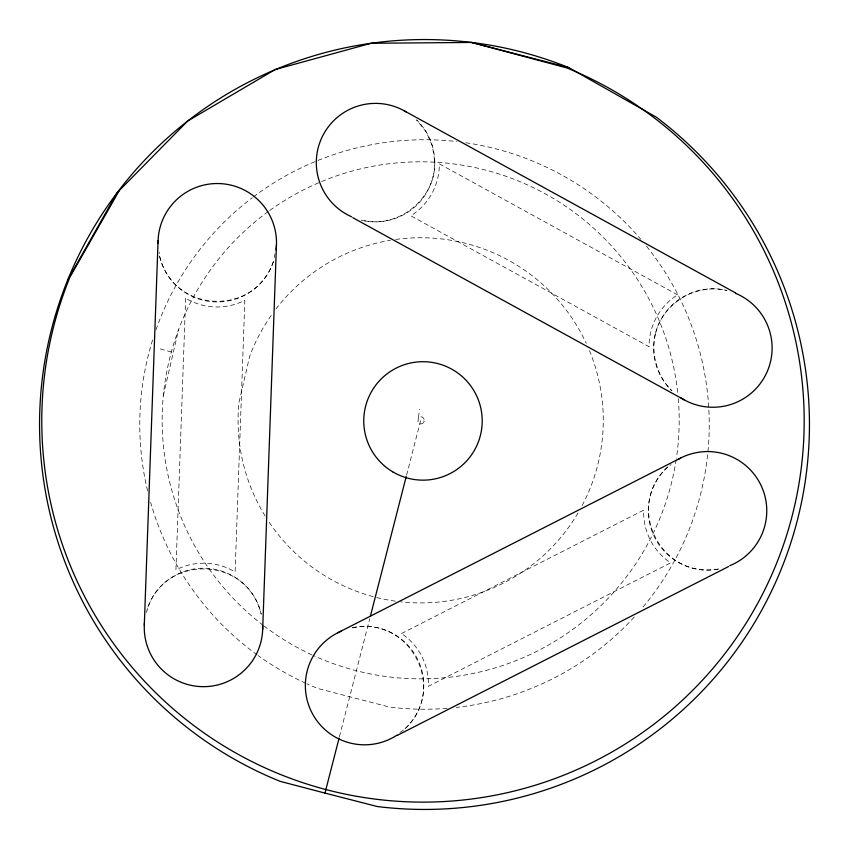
<?xml version="1.0" encoding="UTF-8"?>
<svg xmlns="http://www.w3.org/2000/svg" width="849" height="849" viewBox="0 0 849 849"><rect width="100%" height="100%" fill="white"/><g stroke="black" fill="none" stroke-linecap="round" stroke-linejoin="round"><path stroke-width="0.64" stroke-dasharray="4.25 3.18" d="M418.387 417.559L417.899 422.611A3.587 3.587 0 0 0 422.951 423.099A3.587 3.587 0 0 0 423.439 418.048A3.587 3.587 0 0 0 418.387 417.559L419.555 409.324M146.442 612.617C161.225 553.421 247.568 554.832 261.205 614.177A59.218 59.218 0 0 0 146.866 610.081M274.323 257.576L274.959 253.766M163.326 395.634L178.492 329.868M339.451 736.688L369.729 618.751M406.586 475.175L420.669 420.329L424.436 421.295M405.037 728.622C449.206 687.701 407.945 612.745 349.82 628.525M667.908 466.791C623.665 506.842 661.456 580.992 719.856 568.724A59.218 59.218 0 0 1 667.908 466.791L671.092 464.605M399.953 732.517L404.198 729.599M401.481 633.545L643.733 510.079A58.804 56.798 63 0 0 670.625 562.855L428.374 686.31A58.804 56.798 63 0 0 401.481 633.545M160.281 348.918L173.26 352.547M159.559 256.016C173.069 314.141 256.249 317.123 273.887 260.112A59.218 59.218 0 0 1 159.559 256.016L159.188 252.174M646.577 246.263A284.744 284.744 0 0 1 641.218 609.179M634.267 617.043A284.744 284.744 0 0 1 456.231 707.45M447.126 708.331A284.744 284.744 0 0 1 389.532 707.068L317.813 688.497A284.744 284.744 0 0 1 307.051 683.87M305.863 683.328A284.744 284.744 0 0 1 258.245 655.651M257.194 654.887A284.744 284.744 0 0 1 150.613 502.343M147.609 490.892A284.744 284.744 0 0 1 152.65 339.78M155.951 329.837A284.744 284.744 0 0 1 252.386 197.647M253.427 196.862A284.744 284.744 0 0 1 456.794 141.571M465.783 142.749A284.744 284.744 0 0 1 640.762 239.248M678.277 398.574A258.521 258.521 0 0 1 676.409 458.12M676.218 459.436A258.521 258.521 0 0 1 313.122 655.417M311.912 654.855A258.521 258.521 0 0 1 264.251 626.159M263.201 625.352A258.521 258.521 0 0 1 268.698 211.199M269.77 210.414A258.521 258.521 0 0 1 677.767 393.278M589.429 350.595A182.599 182.599 0 0 1 581.915 506.004M578.01 512.987A182.599 182.599 0 0 1 400.611 601.824M395.369 601.166A182.599 182.599 0 0 1 374.462 596.985M373.178 596.645A182.599 182.599 0 0 1 268.751 521.626M265.143 516.001A182.599 182.599 0 0 1 238.909 402.882L249.617 356.431A182.599 182.599 0 0 1 271.977 314.342M275.904 309.047A182.599 182.599 0 0 1 390.476 240.246M395.687 239.45A182.599 182.599 0 0 1 586.256 343.357M352.25 627.666A59.218 59.218 0 0 1 405.143 728.729M185.655 298.179L175.923 569.891A58.804 56.798 2.1 0 1 235.109 572.014L244.841 300.302A58.804 56.798 2.1 0 1 185.655 298.179M434.741 161.363C436.227 198.846 397.682 229.739 361.409 220.114A59.218 59.218 0 0 0 416.519 119.858L426.187 131.924L432.406 146.081L434.741 161.363M655.364 333.901C650.737 354.235 657.084 376.086 671.899 390.773A59.218 59.218 0 0 1 726.999 290.507C696.265 282.759 662.729 303.072 655.364 333.901M677.608 294.847L439.336 163.878A58.804 56.798 -61.2 0 1 410.81 215.784L649.082 346.742A58.804 56.798 -61.2 0 1 677.608 294.847"/><path stroke-width="1.27" d="M144.298 625.32L158.084 240.628M262.67 629.565L276.456 244.873M324.976 793.093L280.096 781.335A384.947 384.947 0 0 1 67.665 280.096L117.194 192.659L187.671 121.025L275.161 69.554L371.14 43.267L471.63 42.45L568.904 67.665L656.341 117.194A384.947 384.947 0 0 1 377.37 806.55L324.976 793.093L339.122 737.972M370.387 616.194L406.257 476.459M119.285 190.547L70 276.997A381.19 381.19 0 0 0 279.056 773.906A381.19 381.19 0 0 0 775.965 564.85A381.19 381.19 0 0 0 566.909 67.941L471.63 42.45M337.679 632.823L680.654 458.036M397.3 735.383L728.591 566.538M404.06 110.71L735.659 292.969M352.76 217.662L684.358 399.921M67.665 280.096A384.947 384.947 0 0 1 568.904 67.665M351.624 216.792A59.218 59.218 0 0 1 323.023 135.214A59.218 59.218 0 0 1 406.278 111.994M735.595 293.329A59.218 59.218 0 0 1 765.395 375.407A59.218 59.218 0 0 1 681.036 397.958M678.383 459.245A59.218 59.218 0 0 1 760.884 485.066A59.218 59.218 0 0 1 729.747 565.699M397.035 735.117A59.218 59.218 0 0 1 312.4 713.627A59.218 59.218 0 0 1 341.171 631.189M262.681 625.702A59.218 59.218 0 0 1 202.009 686.65A59.218 59.218 0 0 1 144.447 622.763M158.052 243.196A59.218 59.218 0 0 1 220.687 183.628A59.218 59.218 0 0 1 276.052 250.009M392.811 471.885A59.218 59.218 0 0 0 482.2 421.571A59.218 59.218 0 0 0 393.936 369.315A59.218 59.218 0 0 0 392.811 471.885"/></g></svg>
